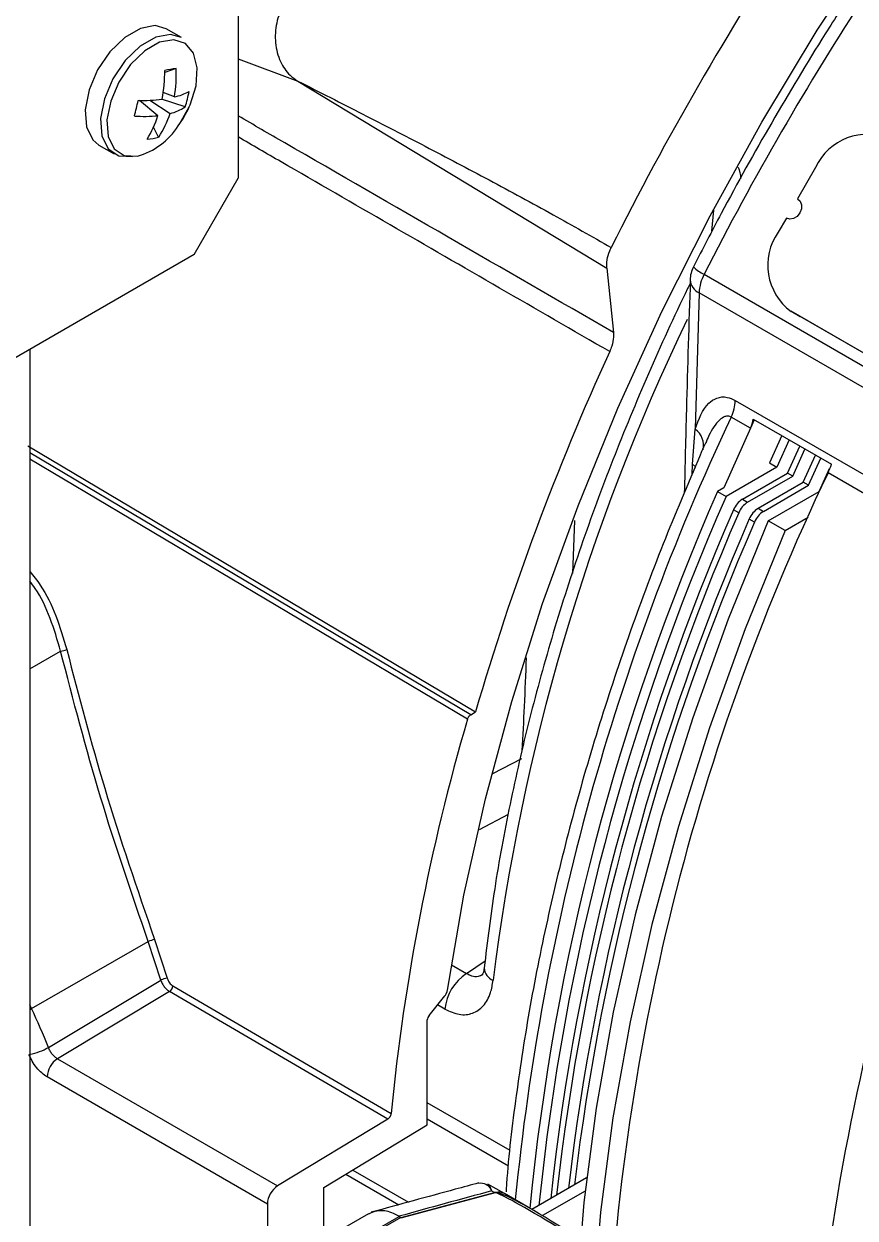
# Model space of a CAD drawing. Extents: x 8 to 113, y 0 to 87.
# Drawn here: x 15.318 to 16.988, y 67.322 to 69.723 of the extents above; entities that cross this region are included whole.
import ezdxf

# ---------------------------------------------------------------- set-up
doc = ezdxf.new("R2010")
doc.units = 0
doc.header["$MEASUREMENT"] = 0
doc.layers.add('OBJECT', color=7, linetype='CONTINUOUS')

msp = doc.modelspace()

# ---------------------------------------------------------------- linework, layer by layer
at = {"layer": 'OBJECT'}
for p, q in [((15.7481, 74.7402), (15.7481, 69.4123)), ((15.6341, 69.6952), (15.6034, 69.7129)), ((15.7481, 69.6523), (15.8683, 69.6076)), ((15.6234, 69.6333), (15.6005, 69.6251)), ((15.8683, 69.6076), (16.4887, 69.2314)), ((15.6199, 69.5759), (15.5975, 69.5846)), ((15.587, 69.5382), (15.5498, 69.5686)), ((15.5516, 69.5671), (15.5508, 69.5686)), ((15.5704, 69.5692), (15.6115, 69.5427)), ((15.6415, 69.556), (15.5939, 69.5713)), ((15.5883, 69.4953), (15.5781, 69.5152)), ((15.4684, 69.4791), (15.4991, 69.4614)), ((16.9084, 69.4341), (16.8722, 69.3713)), ((15.6597, 69.2592), (15.7481, 69.4123)), ((16.7003, 69.3062), (16.7043, 69.3484)), ((16.8497, 69.3323), (16.8334, 69.3042)), ((15.6597, 69.2592), (14.8553, 68.7948)), ((16.4887, 69.2314), (16.5023, 69.1023)), ((16.6845, 69.2193), (17.3583, 68.8303)), ((16.6744, 69.182), (16.6666, 68.908)), ((17.3482, 68.793), (16.6744, 69.182)), ((17.4848, 68.7838), (16.8593, 69.1449)), ((16.8593, 69.1449), (16.8773, 69.1345)), ((17.5028, 68.7734), (16.8773, 69.1345)), ((15.3295, 69.0686), (15.3295, 66.8277)), ((16.747, 68.9658), (17.3456, 68.6202)), ((16.7775, 68.91), (16.7388, 68.9324)), ((16.783, 68.9281), (16.9403, 68.8374)), ((16.6609, 68.8378), (16.6666, 68.908)), ((16.7775, 68.91), (16.7243, 68.7899)), ((16.7853, 68.9268), (16.7775, 68.91)), ((16.7775, 68.91), (16.7853, 68.9268)), ((16.8404, 68.895), (16.8158, 68.8405)), ((16.8554, 68.8863), (16.8308, 68.8318)), ((15.3257, 68.8743), (16.2251, 68.3399)), ((16.2154, 68.3338), (15.3295, 68.8602)), ((16.852, 68.8196), (16.8766, 68.8741)), ((16.8626, 68.8135), (16.8872, 68.868)), ((16.8838, 68.8013), (16.9084, 68.8558)), ((16.2091, 68.3251), (15.3295, 68.8477)), ((16.6602, 68.8167), (16.6609, 68.8378)), ((16.8308, 68.8318), (16.7286, 68.7728)), ((16.8158, 68.8405), (16.8308, 68.8318)), ((16.8943, 68.7952), (16.9189, 68.8497)), ((16.7613, 68.7672), (16.852, 68.8196)), ((16.7718, 68.7611), (16.8626, 68.8135)), ((16.8626, 68.8135), (16.852, 68.8196)), ((16.9155, 68.7829), (16.9362, 68.8289)), ((17.3374, 68.5868), (16.9335, 68.82)), ((16.7243, 68.7899), (16.7116, 68.7826)), ((16.793, 68.7489), (16.8838, 68.8013)), ((16.8035, 68.7428), (16.8943, 68.7952)), ((16.8943, 68.7952), (16.8838, 68.8013)), ((16.7116, 68.7826), (16.7286, 68.7728)), ((16.7613, 68.7672), (16.7718, 68.7611)), ((16.8133, 68.7239), (16.9155, 68.7829)), ((16.9164, 68.7824), (16.9155, 68.7829)), ((16.754, 68.7397), (16.7435, 68.7457)), ((16.793, 68.7489), (16.8035, 68.7428)), ((16.4243, 68.7245), (16.4197, 68.6178)), ((16.7857, 68.7213), (16.7752, 68.7274)), ((16.8472, 68.7043), (16.8133, 68.7239)), ((16.8472, 68.7043), (16.8937, 68.7312)), ((15.3295, 68.4263), (15.3912, 68.4617)), ((16.2154, 68.3338), (16.2251, 68.3399)), ((16.2601, 68.2156), (16.3184, 68.2459)), ((16.2906, 68.1331), (16.2324, 68.1028)), ((15.3329, 67.7435), (15.5674, 67.8779)), ((15.5926, 67.8006), (15.5674, 67.8779)), ((15.58, 67.8823), (15.6056, 67.8043)), ((16.1766, 67.8311), (16.2071, 67.8135)), ((16.2071, 67.8135), (16.2442, 67.839)), ((16.2424, 67.8257), (16.2424, 67.825)), ((15.3668, 67.665), (15.5926, 67.8006)), ((15.6099, 67.7776), (15.3849, 67.6422)), ((16.0486, 67.5211), (15.6099, 67.7776)), ((15.6168, 67.7887), (16.0554, 67.5323)), ((16.1318, 67.7295), (16.1635, 67.7689)), ((15.3329, 67.7435), (15.3295, 67.7508)), ((15.3295, 67.7415), (15.3329, 67.7435)), ((16.1634, 67.7423), (16.1488, 67.7507)), ((16.1282, 67.5096), (16.1282, 67.7204)), ((15.3849, 67.6422), (15.8274, 67.3867)), ((15.8068, 67.3503), (15.3642, 67.6058)), ((16.2948, 67.4578), (16.1282, 67.5539)), ((16.0486, 67.5211), (15.8274, 67.3867)), ((16.1282, 67.5213), (16.2914, 67.4271)), ((15.9203, 67.3833), (16.1282, 67.5096)), ((15.9784, 67.4186), (16.0902, 67.354)), ((15.9644, 67.4101), (16.0707, 67.3487)), ((16.4481, 67.4026), (16.3385, 67.3393)), ((15.9203, 67.2765), (15.9203, 67.3833)), ((16.0758, 67.323), (16.2635, 67.3733)), ((16.2646, 67.3726), (16.0768, 67.3223)), ((16.2831, 67.3713), (16.25, 67.3904)), ((16.2575, 67.3768), (16.2635, 67.3733)), ((16.3365, 67.3405), (16.2831, 67.3713)), ((16.4451, 67.3763), (16.3594, 67.3269)), ((15.8068, 67.3503), (15.8068, 67.1933)), ((16.0098, 67.3304), (15.9229, 67.2802)), ((15.9831, 67.2744), (16.0715, 67.3255)), ((16.0752, 67.3233), (15.9868, 67.2723)), ((16.0715, 67.3255), (16.0752, 67.3233)), ((16.0768, 67.3223), (16.0758, 67.323))]:
    msp.add_line(p, q, dxfattribs=at)
at = {"layer": 'OBJECT', "flags": 128}
for points in [[(16.1686, 67.7802), (16.2019, 67.9713), (16.2451, 68.1651), (16.2979, 68.3607), (16.36, 68.5574), (16.4313, 68.7542), (16.5113, 68.9503), (16.5998, 69.1448), (16.6964, 69.3368), (16.8006, 69.5255), (16.9119, 69.7101), (17.0299, 69.8897), (17.1541, 70.0636), (17.2838, 70.2309), (17.4186, 70.391), (17.5579, 70.5432), (17.7009, 70.6867), (17.8472, 70.821), (17.996, 70.9454)], [(15.6034, 69.7129), (15.5814, 69.7192), (15.5517, 69.7138), (15.5203, 69.6957), (15.4905, 69.6668), (15.4657, 69.6302), (15.4485, 69.5899), (15.4408, 69.5502), (15.4434, 69.5156), (15.456, 69.4896), (15.4684, 69.4791)], [(15.6341, 69.6952), (15.6121, 69.7015), (15.5824, 69.6961), (15.5509, 69.678), (15.5212, 69.6491), (15.4964, 69.6125), (15.4792, 69.5722), (15.4715, 69.5325), (15.4741, 69.4979), (15.4867, 69.4719), (15.508, 69.4575), (15.5356, 69.4562), (15.5356, 69.4562)], [(15.6497, 69.5558), (15.6514, 69.5598), (15.6635, 69.5984), (15.666, 69.6344), (15.6586, 69.6637), (15.6422, 69.6832), (15.6186, 69.6908), (15.5903, 69.6857), (15.5603, 69.6684), (15.5319, 69.6408), (15.5083, 69.6059), (15.4919, 69.5675), (15.4845, 69.5297), (15.487, 69.4966), (15.499, 69.4719), (15.5193, 69.4581), (15.5457, 69.4568), (15.5457, 69.4568)], [(15.6277, 69.5177), (15.6311, 69.5226), (15.6497, 69.5558)], [(16.8722, 69.3713), (16.8774, 69.3663), (16.8801, 69.3591), (16.8799, 69.3508), (16.8769, 69.3426), (16.8713, 69.3358), (16.8642, 69.3315), (16.8566, 69.3303), (16.8497, 69.3323)], [(16.6609, 68.8378), (16.6672, 68.8323), (16.6675, 68.832)], [(16.8133, 68.7239), (16.7331, 68.526), (16.6616, 68.3275), (16.5991, 68.1291), (16.5457, 67.9317), (16.5017, 67.7361), (16.4673, 67.5432), (16.4426, 67.3536), (16.4277, 67.1683), (16.4228, 66.9879), (16.4277, 66.8132), (16.4426, 66.645), (16.4673, 66.4839), (16.5017, 66.3307), (16.5457, 66.1859), (16.5991, 66.0502), (16.6616, 65.924), (16.7331, 65.8081), (16.8133, 65.7027)], [(16.8472, 68.7043), (16.7671, 68.5064), (16.6956, 68.3079), (16.633, 68.1095), (16.5796, 67.9121), (16.5356, 67.7166), (16.5012, 67.5236), (16.4765, 67.334), (16.4617, 67.1487), (16.4567, 66.9683), (16.4617, 66.7936), (16.4765, 66.6254), (16.5012, 66.4644), (16.5356, 66.3111), (16.5796, 66.1663), (16.633, 66.0306), (16.6956, 65.9044), (16.7671, 65.7885), (16.8472, 65.6831)]]:
    msp.add_lwpolyline(points, dxfattribs=at)
at = {"layer": 'OBJECT'}
for centre, radius, start, end in [((21.9113, 66.5748), 6.0486, 146.49364, 153.50635), ((22.0945, 66.469), 6.069, 146.88862, 153.05247), ((15.2957, 69.627), 0.3048, 349.4934, 0.4103), ((15.7419, 68.9112), 0.7318, 99.3188, 101.1409), ((15.3672, 69.6199), 0.2565, 350.1134, 3.0013), ((15.5968, 69.6819), 0.1085, 282.32, 298.9849), ((15.4697, 69.6161), 0.182, 340.7127, 350.7891), ((14.7259, 69.7607), 0.8436, 344.6648, 346.8364), ((15.548, 69.9576), 0.3891, 269.897, 276.9894), ((15.5903, 69.6308), 0.0907, 283.524, 304.3653), ((15.4484, 69.6466), 0.2208, 324.2814, 335.724), ((15.5594, 69.8103), 0.2735, 265.8211, 275.7814), ((15.3806, 69.6042), 0.2166, 328.5673, 342.2817), ((15.4245, 69.6048), 0.1971, 326.2462, 341.6173), ((15.5065, 69.5954), 0.144, 285.7951, 327.3256), ((15.5589, 69.593), 0.102, 273.6792, 286.7803), ((17.0131, 69.3857), 0.1153, 66.3568, 155.1837), ((16.9277, 69.2377), 0.1153, 144.815, 233.6486), ((16.7182, 69.2064), 0.062, 153.056, 178.3225), ((16.713, 69.2825), 0.0693, 223.8151, 245.7422), ((16.7617, 69.1784), 0.0874, 152.0634, 177.6046), ((16.6873, 69.2103), 0.0311, 183.7935, 245.526), ((20.5076, 67.2748), 4.2794, 154.3311, 172.9504), ((21.3485, 66.8449), 5.337, 155.4318, 163.7335), ((16.662, 68.969), 0.0851, 334.5118, 357.8246), ((21.0679, 66.8927), 4.7856, 154.7718, 174.4129), ((16.6432, 68.8754), 0.0401, 346.9436, 54.3869), ((21.0511, 66.8485), 4.5653, 154.415, 178.3612), ((21.0381, 66.8794), 4.7267, 156.2556, 174.3854), ((21.0631, 66.8669), 4.7351, 156.2648, 174.1755), ((16.7858, 68.7287), 0.0456, 122.5271, 158.0846), ((16.7963, 68.7226), 0.0456, 122.5271, 158.0846), ((21.0883, 66.8521), 4.7396, 156.4505, 173.8353), ((21.1055, 66.8438), 4.7466, 156.4579, 173.6608), ((16.8175, 68.7104), 0.0456, 122.5271, 158.0846), ((16.8281, 68.7043), 0.0456, 122.5271, 158.0846), ((21.1401, 66.8271), 4.7606, 156.4729, 173.3098), ((21.1572, 66.8188), 4.7675, 156.4803, 173.1357), ((21.4551, 66.6153), 4.5653, 154.415, 178.3612), ((15.3098, 68.8155), 0.363, 282.9602, 284.9873), ((20.3666, 67.1079), 4.332, 163.6821, 174.3783), ((15.6304, 67.7185), 0.1714, 107.0926, 111.5683), ((16.2713, 67.8269), 0.029, 183.7151, 248.2393), ((15.6148, 67.7461), 0.0589, 98.9659, 112.1804), ((16.2593, 67.7325), 0.0964, 122.8069, 174.1908), ((15.6014, 67.7906), 0.0155, 303.0812, 353.1382), ((14.2043, 67.21), 1.2483, 21.377, 25.2989), ((15.3076, 67.7697), 0.1203, 280.494, 299.4903), ((15.4105, 67.6036), 0.0463, 123.5404, 177.3256), ((15.853, 67.3482), 0.0463, 123.5404, 177.3256), ((16.2515, 67.3525), 0.0241, 56.8644, 59.9615), ((16.2718, 67.3503), 0.0238, 61.6323, 103.4928), ((16.2456, 67.3722), 0.0206, 0.9873, 3.5824)]:
    msp.add_arc(centre, radius, start, end, dxfattribs=at)
for centre, major_axis, ratio, start_param, end_param in [((16.7291, 68.9264), (0.0367, 0.0501), 0.810256, 4.963753, 5.278112), ((16.9107, 68.8216), (0.0287, 0.055), 0.340719, 4.860677, 5.175037), ((16.1353, 67.7245), (0.005, 0.00866), 0.577456, 1.309193, 2.356174), ((17.7877, 66.5485), (5.759, 1.2811), 0.198331, 1.795372, 1.829063), ((16.6552, 67.0872), (0.3934, -0.2851), 0.067897, 3.033861, 3.086525), ((16.6618, 67.1133), (0.3977, -0.259), 0.033271, 3.05906, 3.111723), ((16.6552, 67.0872), (0.3934, -0.2851), 0.067897, 2.312196, 3.033861), ((16.6618, 67.1133), (0.3977, -0.259), 0.033271, 2.338395, 3.05906), ((16.3882, 67.4103), (0.3275, 0.0723), 0.201878, 3.354669, 3.358873), ((16.3919, 67.4082), (0.3275, 0.0723), 0.201878, 3.358873, 3.365384), ((16.3921, 67.4083), (0.3234, 0.0744), 0.221608, 3.320575, 3.327093)]:
    msp.add_ellipse(centre, major_axis=major_axis, ratio=ratio, start_param=start_param, end_param=end_param, dxfattribs=at)
for points, knots in [([(16.9871, 69.7953), (16.9673, 69.7646), (16.9098, 69.6754), (16.8193, 69.5245), (16.7317, 69.3677), (16.6814, 69.2703), (16.663, 69.2345)], [0, 0, 0, 0, 0.169694, 0.491692, 0.81372, 1, 1, 1, 1]), ([(15.8388, 69.7632), (15.8336, 69.7504), (15.8232, 69.725), (15.8214, 69.6836), (15.831, 69.6467), (15.8486, 69.6211), (15.8628, 69.6114), (15.8683, 69.6076)], [0, 0, 0, 0, 0.217935, 0.435233, 0.661573, 0.868603, 1, 1, 1, 1]), ([(15.8683, 69.6076), (15.9117, 69.5856), (15.9969, 69.5424), (16.1252, 69.4764), (16.2528, 69.4092), (16.3775, 69.3416), (16.459, 69.2953), (16.4979, 69.2731)], [0, 0, 0, 0, 0.206023, 0.404822, 0.608638, 0.812834, 1, 1, 1, 1]), ([(16.5023, 69.1023), (16.2807, 69.2302), (16.0273, 69.3765), (15.7792, 69.5197), (15.7481, 69.5377)], [0, 0, 0, 0, 0.874374, 1, 1, 1, 1]), ([(16.4947, 69.0639), (16.4209, 69.1065), (16.2733, 69.1918), (16.0532, 69.3189), (15.8781, 69.4201), (15.7768, 69.4788), (15.7481, 69.4954)], [0, 0, 0, 0, 0.2945534, 0.5890895, 0.8836085, 1, 1, 1, 1]), ([(16.7532, 69.4344), (16.7557, 69.4273), (16.7583, 69.4199), (16.7576, 69.4117), (16.7576, 69.4114)], [0, 0, 0, 0, 0.968855, 1, 1, 1, 1]), ([(16.4887, 69.2314), (16.4887, 69.2369), (16.4885, 69.2479), (16.493, 69.2628), (16.4969, 69.271), (16.4979, 69.2731)], [0, 0, 0, 0, 0.425021, 0.850043, 1, 1, 1, 1]), ([(16.6564, 69.2009), (16.6547, 69.1974), (16.625, 69.1374), (16.5716, 69.0194), (16.4998, 68.8464), (16.436, 68.6726), (16.3801, 68.4987), (16.3323, 68.3254), (16.2931, 68.1535), (16.2622, 67.9862), (16.2489, 67.8779), (16.2424, 67.825)], [0, 0, 0, 0, 0.00756, 0.132233, 0.256936, 0.381664, 0.506421, 0.631214, 0.756049, 0.880931, 1, 1, 1, 1]), ([(16.6567, 69.208), (16.6539, 69.1211), (16.6493, 68.9787), (16.646, 68.8354), (16.6447, 68.7796)], [0, 0, 0, 0, 0.609928, 1, 1, 1, 1]), ([(16.5023, 69.1023), (16.5024, 69.0993), (16.5028, 69.0909), (16.5002, 69.0774), (16.4962, 69.0676), (16.4947, 69.0639)], [0, 0, 0, 0, 0.263884, 0.723099, 1, 1, 1, 1]), ([(16.6666, 68.908), (16.6738, 68.9277), (16.6838, 68.9548), (16.7095, 68.9719), (16.7283, 68.9744), (16.7416, 68.9683), (16.747, 68.9658)], [0, 0, 0, 0, 0.50075, 0.686143, 0.873077, 1, 1, 1, 1]), ([(16.7388, 68.9324), (16.7368, 68.9332), (16.7325, 68.935), (16.7242, 68.9332), (16.7095, 68.9224), (16.6969, 68.9029), (16.6897, 68.8851), (16.6876, 68.8799)], [0, 0, 0, 0, 0.078074, 0.175192, 0.341224, 0.805772, 1, 1, 1, 1]), ([(16.6871, 68.8801), (16.6845, 68.8744), (16.6808, 68.8664), (16.6774, 68.8582), (16.6764, 68.8558)], [0, 0, 0, 0, 0.702928, 1, 1, 1, 1]), ([(16.6764, 68.8558), (16.6512, 68.7964), (16.5997, 68.6751), (16.5314, 68.4908), (16.4695, 68.3039), (16.4159, 68.1175), (16.3706, 67.9323), (16.3335, 67.7489), (16.306, 67.5684), (16.2906, 67.4436), (16.2868, 67.3804), (16.2865, 67.3751)], [0, 0, 0, 0, 0.119234, 0.243335, 0.367459, 0.49161, 0.615795, 0.740015, 0.864276, 0.988578, 1, 1, 1, 1]), ([(15.3295, 68.6222), (15.3367, 68.6131), (15.3574, 68.5871), (15.3835, 68.5333), (15.3969, 68.4876), (15.4037, 68.4648)], [0, 0, 0, 0, 0.210646, 0.605905, 1, 1, 1, 1]), ([(15.3912, 68.4617), (15.3848, 68.4839), (15.3719, 68.5283), (15.3498, 68.5762), (15.3332, 68.5977), (15.3295, 68.6024)], [0, 0, 0, 0, 0.436802, 0.874687, 1, 1, 1, 1]), ([(15.5674, 67.8779), (15.5342, 67.9743), (15.4681, 68.1666), (15.4168, 68.3636), (15.3912, 68.4617)], [0, 0, 0, 0, 0.501523, 1, 1, 1, 1]), ([(15.4037, 68.4648), (15.428, 68.3716), (15.4793, 68.1751), (15.5453, 67.9832), (15.58, 67.8823)], [0, 0, 0, 0, 0.4742796, 1, 1, 1, 1]), ([(16.3191, 68.2619), (16.3206, 68.2914), (16.3237, 68.3534), (16.3263, 68.4157), (16.3276, 68.4483)], [0, 0, 0, 0, 0.476476, 1, 1, 1, 1]), ([(16.2091, 68.3251), (16.2093, 68.3256), (16.2096, 68.3266), (16.2103, 68.3281), (16.2111, 68.3295), (16.2121, 68.3309), (16.2131, 68.332), (16.2143, 68.3331), (16.215, 68.3336), (16.2154, 68.3338)], [0, 0, 0, 0, 0.143841, 0.287689, 0.431522, 0.575355, 0.719217, 0.857744, 1, 1, 1, 1]), ([(16.2424, 67.8259), (16.2424, 67.8256), (16.2422, 67.8201), (16.24, 67.8128), (16.2374, 67.8095), (16.2383, 67.8102), (16.2384, 67.8102)], [0, 0, 0, 0, 0.021532, 0.46635, 0.944691, 1, 1, 1, 1]), ([(15.5926, 67.8006), (15.5935, 67.7982), (15.5954, 67.7934), (15.5996, 67.7869), (15.6045, 67.7813), (15.6081, 67.7788), (15.6099, 67.7776)], [0, 0, 0, 0, 0.2497795, 0.4995782, 0.7496537, 1, 1, 1, 1]), ([(15.6056, 67.8043), (15.6062, 67.8027), (15.6073, 67.7994), (15.6101, 67.795), (15.6132, 67.7912), (15.6156, 67.7896), (15.6168, 67.7887)], [0, 0, 0, 0, 0.248699, 0.500161, 0.750977, 1, 1, 1, 1]), ([(16.1634, 67.7423), (16.1732, 67.7378), (16.1927, 67.729), (16.2199, 67.732), (16.2418, 67.7471), (16.2557, 67.7713), (16.2591, 67.7914), (16.2605, 67.8)], [0, 0, 0, 0, 0.209477, 0.418934, 0.629235, 0.842975, 1, 1, 1, 1]), ([(16.2397, 67.812), (16.2367, 67.8101), (16.2299, 67.806), (16.2183, 67.8071), (16.2105, 67.8116), (16.2071, 67.8135)], [0, 0, 0, 0, 0.316926, 0.698425, 1, 1, 1, 1]), ([(16.1635, 67.7689), (16.1642, 67.7699), (16.1652, 67.7712), (16.1663, 67.7733), (16.167, 67.7748), (16.1677, 67.7764), (16.1682, 67.7782), (16.1685, 67.7795), (16.1686, 67.7802)], [0, 0, 0, 0, 0.2699051, 0.4041681, 0.5384417, 0.6726889, 0.8069512, 1, 1, 1, 1]), ([(15.3849, 67.6422), (15.3831, 67.6434), (15.3794, 67.6459), (15.3743, 67.6514), (15.3698, 67.6579), (15.3678, 67.6626), (15.3668, 67.665)], [0, 0, 0, 0, 0.249341, 0.49971, 0.74966, 1, 1, 1, 1]), ([(15.3642, 67.6058), (15.3605, 67.6082), (15.3532, 67.6131), (15.3429, 67.6242), (15.3339, 67.637), (15.3297, 67.6465), (15.3276, 67.6512)], [0, 0, 0, 0, 0.2499898, 0.4998146, 0.7501668, 1, 1, 1, 1]), ([(16.0554, 67.5323), (16.0553, 67.5313), (16.055, 67.5298), (16.0542, 67.5277), (16.0534, 67.5263), (16.0525, 67.5249), (16.0515, 67.5236), (16.0502, 67.5222), (16.0492, 67.5215), (16.0486, 67.5211)], [0, 0, 0, 0, 0.235209, 0.351551, 0.467887, 0.584217, 0.700551, 0.816896, 1, 1, 1, 1]), ([(16.2317, 67.3927), (16.216, 67.3884), (16.1436, 67.3689), (16.0719, 67.3491), (16.0157, 67.3336)], [0, 0, 0, 0, 0.217962, 1, 1, 1, 1]), ([(16.2318, 67.3925), (16.2368, 67.3927), (16.2464, 67.393), (16.2537, 67.3834), (16.2572, 67.3774), (16.2575, 67.3768), (16.2575, 67.3768)], [0, 0, 0, 0, 0.499213, 0.956971, 0.994825, 1, 1, 1, 1]), ([(16.2575, 67.3768), (16.2575, 67.3768), (16.2573, 67.3774), (16.2568, 67.3792), (16.2549, 67.3845), (16.253, 67.3899), (16.25, 67.3898), (16.2496, 67.3898)], [0, 0, 0, 0, 0.0085319, 0.0815291, 0.2622894, 0.8894376, 1, 1, 1, 1]), ([(16.0712, 67.3257), (16.0676, 67.3276), (16.0546, 67.3346), (16.0322, 67.3393), (16.0172, 67.3331), (16.01, 67.3302)], [0, 0, 0, 0, 0.165889, 0.597717, 1, 1, 1, 1])]:
    msp.add_open_spline(points, degree=3, knots=knots, dxfattribs=at)

doc.saveas('drawing.dxf')
